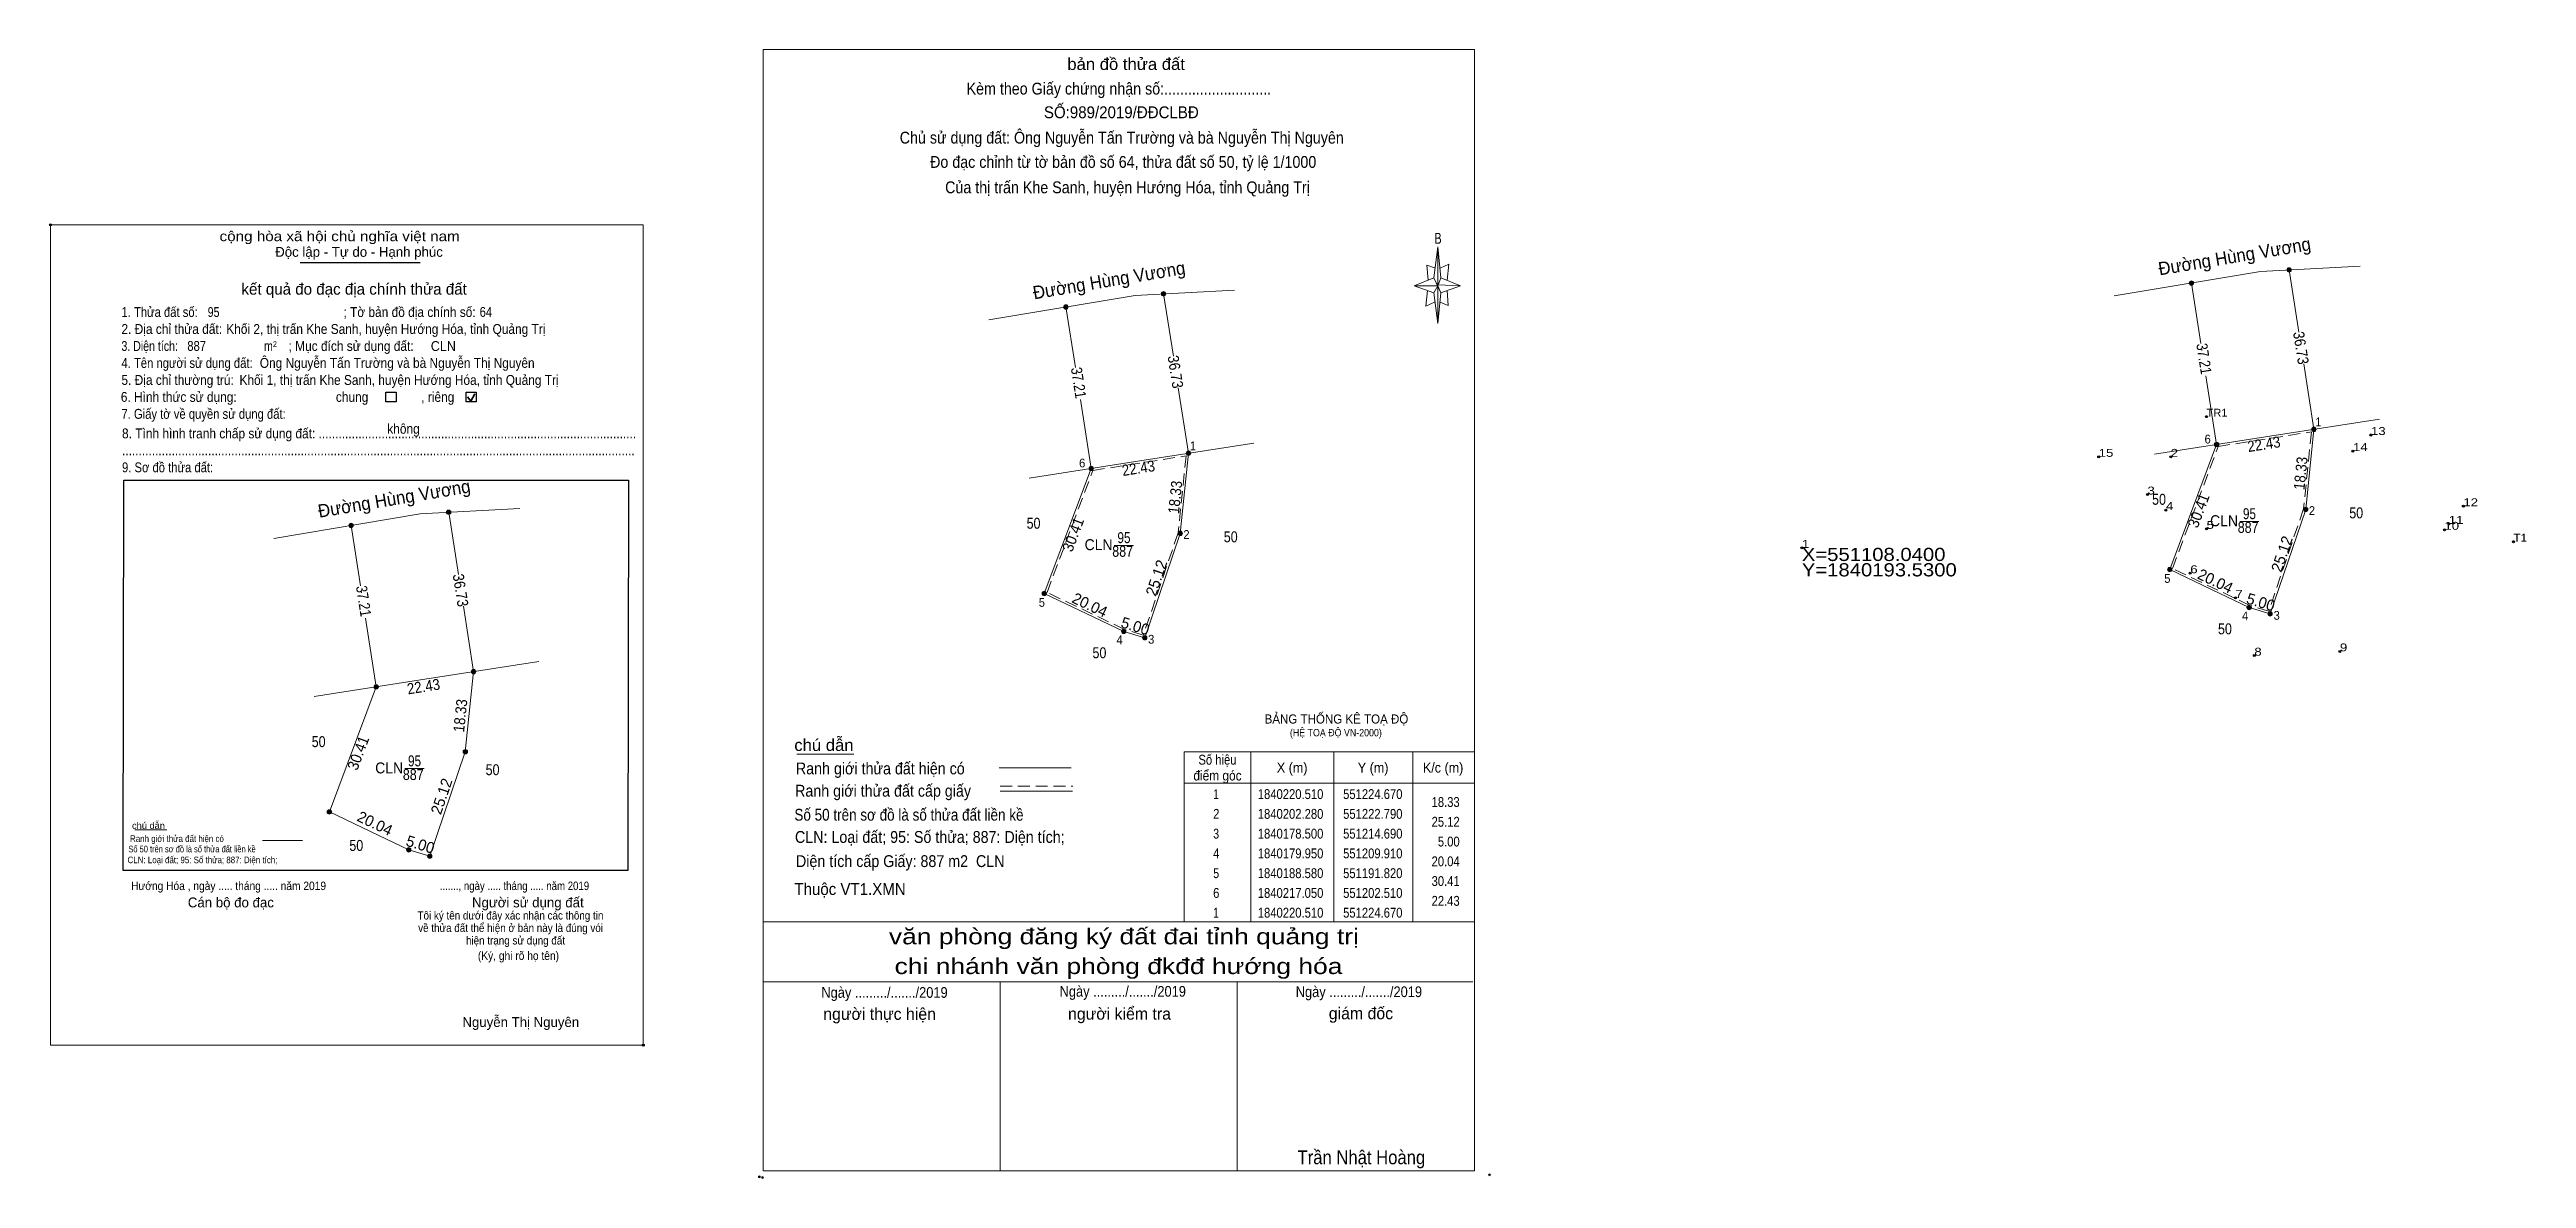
# Model space of a CAD drawing. Header units: metres. Extents: x 550709 to 551273, y 1840050 to 1840307.
import ezdxf
from ezdxf.enums import TextEntityAlignment as Align

# ---------------------------------------------------------------- set-up
doc = ezdxf.new("R2010")
doc.units = ezdxf.units.M
doc.header["$LTSCALE"] = 0.9
doc.header["$PDMODE"] = 32
doc.header["$PDSIZE"] = 0.45
doc.linetypes.add('MEDIUM_DASHED', pattern=[4.5, 3, -1.5])
for name, color, linetype, lineweight in [('1', 7, 'MEDIUM_DASHED', 13), ('10', 7, 'Continuous', 13), ('17', 7, 'Continuous', 13), ('2', 7, 'Continuous', 25), ('23', 7, 'Continuous', 13), ('5', 7, 'Continuous', 13), ('6', 7, 'Continuous', 13), ('63', 7, 'Continuous', 13)]:
    doc.layers.add(name, color=color, linetype=linetype, lineweight=lineweight)
doc.layers.add('12', color=7, linetype='Continuous')
doc.layers.add('7', color=7, linetype='Continuous')

msp = doc.modelspace()

# ---------------------------------------------------------------- hatches: boundary and pattern name
at = {"layer": '10'}
for points in [[(551219.5, 1840256.8, 1), (551218.5, 1840256.8, 1)], [(550963.1797, 1840251.35, 1), (550962.1797, 1840251.35, 1)], [(551197.26, 1840253.81, 1), (551196.26, 1840253.81, 1)], [(550940.9397, 1840248.36, 1), (550939.9397, 1840248.36, 1)], [(551203.01, 1840217.05, 1), (551202.01, 1840217.05, 1)], [(551225.17, 1840220.51, 1), (551224.17, 1840220.51, 1)], [(550946.6897, 1840211.6, 1), (550945.6897, 1840211.6, 1)], [(550968.8497, 1840215.06, 1), (550967.8497, 1840215.06, 1)], [(550800.35, 1840201.63, 1), (550799.35, 1840201.63, 1)], [(551223.29, 1840202.28, 1), (551222.29, 1840202.28, 1)], [(550778.11, 1840198.64, 1), (550777.11, 1840198.64, 1)], [(550966.9697, 1840196.83, 1), (550965.9697, 1840196.83, 1)], [(551192.32, 1840188.58, 1), (551191.32, 1840188.58, 1)], [(550935.9997, 1840183.13, 1), (550934.9997, 1840183.13, 1)], [(551210.41, 1840179.95, 1), (551209.41, 1840179.95, 1)], [(551215.19, 1840178.5, 1), (551214.19, 1840178.5, 1)], [(550954.0897, 1840174.5, 1), (550953.0897, 1840174.5, 1)], [(550958.8697, 1840173.05, 1), (550957.8697, 1840173.05, 1)], [(550783.86, 1840161.88, 1), (550782.86, 1840161.88, 1)], [(550806.02, 1840165.34, 1), (550805.02, 1840165.34, 1)], [(550804.14, 1840147.11, 1), (550803.14, 1840147.11, 1)], [(550773.17, 1840133.41, 1), (550772.17, 1840133.41, 1)], [(550791.26, 1840124.78, 1), (550790.26, 1840124.78, 1)], [(550796.04, 1840123.33, 1), (550795.04, 1840123.33, 1)]]:
    msp.add_hatch(color=256, dxfattribs=at).paths.add_polyline_path(points)

# ---------------------------------------------------------------- linework, layer by layer
at = {"layer": '1'}
for points in [[(551224.11, 1840219.92), (551222.3, 1840202.39), (551214.37, 1840179.12), (551210.09, 1840180.42), (551192.45, 1840188.83), (551202.88, 1840216.6)], [(550967.79, 1840214.47), (550965.98, 1840196.94), (550958.05, 1840173.67), (550953.77, 1840174.97), (550936.13, 1840183.38), (550946.56, 1840211.15)]]:
    msp.add_lwpolyline(points, close=True, dxfattribs=at)
at = {"layer": '10'}
for p, q in [((550935.5, 1840183.13), (550946.19, 1840211.6)), ((551191.82, 1840188.58), (551202.51, 1840217.05)), ((551191.82, 1840188.58), (551203.1, 1840183.2)), ((550935.5, 1840183.13), (550946.78, 1840177.75)), ((550946.78, 1840177.74), (550953.59, 1840174.5)), ((551203.1, 1840183.19), (551209.91, 1840179.95)), ((550772.67, 1840133.41), (550783.36, 1840161.88)), ((550772.67, 1840133.41), (550783.95, 1840128.03)), ((550783.95, 1840128.02), (550790.76, 1840124.78))]:
    msp.add_line(p, q, dxfattribs=at)
for points in [[(551224.67, 1840220.51), (551222.79, 1840202.28), (551214.69, 1840178.5), (551209.91, 1840179.95)], [(550968.35, 1840215.06), (550966.47, 1840196.83), (550958.37, 1840173.05), (550953.59, 1840174.5)], [(550805.52, 1840165.34), (550803.64, 1840147.11), (550795.54, 1840123.33), (550790.76, 1840124.78)]]:
    msp.add_lwpolyline(points, dxfattribs=at)
for centre in [(551219, 1840256.8), (550962.6797, 1840251.35), (551196.76, 1840253.81), (550940.4397, 1840248.36), (551202.51, 1840217.05), (551224.67, 1840220.51), (550946.1897, 1840211.6), (550968.3497, 1840215.06), (550799.85, 1840201.63), (551222.79, 1840202.28), (550777.61, 1840198.64), (550966.4697, 1840196.83), (551191.82, 1840188.58), (550935.4997, 1840183.13), (551209.91, 1840179.95), (551214.69, 1840178.5), (550953.5897, 1840174.5), (550958.3697, 1840173.05), (550783.36, 1840161.88), (550805.52, 1840165.34), (550803.64, 1840147.11), (550772.67, 1840133.41), (550790.76, 1840124.78), (550795.54, 1840123.33)]:
    msp.add_circle(centre, 0.5, dxfattribs=at)
at = {"layer": '17'}
for p, q in [((550879.13, 1840146.56), (550892.16, 1840146.56)), ((550728.4, 1840129.35), (550735.64, 1840129.35))]:
    msp.add_line(p, q, dxfattribs=at)
at = {"layer": '2'}
for p, q in [((550766.04, 1840258.46), (550793.34, 1840258.46)), ((550725.87, 1840208.95), (550840.81, 1840208.95)), ((550840.81, 1840208.95), (550840.66, 1840120.09))]:
    msp.add_line(p, q, dxfattribs=at)
at = {"layer": '2', "lineweight": 35}
for p, q in [((550804.88, 1840226.94), (550805.82, 1840228.62)), ((550804.12, 1840227.94), (550804.88, 1840226.94))]:
    msp.add_line(p, q, dxfattribs=at)
at = {"layer": '2', "lineweight": 13}
msp.add_lwpolyline([(550709.17, 1840267.03), (550844.18, 1840267.03), (550844.18, 1840080.29), (550709.17, 1840080.29)], close=True, dxfattribs=at)
at = {"layer": '2'}
for points in [[(550785.57, 1840228.94), (550787.89, 1840228.94), (550787.89, 1840226.78), (550785.57, 1840226.78)], [(550803.81, 1840228.94), (550806.13, 1840228.94), (550806.13, 1840226.78), (550803.81, 1840226.78)]]:
    msp.add_lwpolyline(points, close=True, dxfattribs=at)
msp.add_lwpolyline([(550840.66, 1840120.09), (550725.73, 1840120.09), (550725.87, 1840208.95)], dxfattribs=at)
for p in [(550709.17, 1840267.03), (550844.18, 1840080.29)]:
    msp.add_point(p, dxfattribs=at)
at = {"layer": '23'}
for p, q in [((551235.18, 1840257.66), (551212.51, 1840256.45)), ((551219, 1840256.8), (551221.22, 1840242.62)), ((550956.19, 1840251), (550922.84, 1840245.41)), ((550978.86, 1840252.21), (550956.19, 1840251)), ((550962.68, 1840251.35), (550964.9, 1840237.17)), ((551212.51, 1840256.45), (551179.16, 1840250.86)), ((551196.76, 1840253.81), (551198.92, 1840240.04)), ((550940.44, 1840248.36), (550942.6, 1840234.59)), ((551199.12, 1840238.76), (551199.16, 1840238.48)), ((551222.35, 1840235.39), (551224.67, 1840220.51)), ((550942.8, 1840233.31), (550942.84, 1840233.03)), ((550966.03, 1840229.94), (550968.35, 1840215.06)), ((551200.06, 1840232.71), (551202.51, 1840217.05)), ((550943.74, 1840227.26), (550946.19, 1840211.6)), ((550793.36, 1840201.28), (550760.01, 1840195.69)), ((550816.03, 1840202.49), (550793.36, 1840201.28)), ((550799.85, 1840201.63), (550802.07, 1840187.45)), ((550777.61, 1840198.64), (550779.77, 1840184.87)), ((550779.97, 1840183.59), (550780.01, 1840183.31)), ((550803.2, 1840180.22), (550805.52, 1840165.34)), ((550780.91, 1840177.54), (550783.36, 1840161.88))]:
    msp.add_line(p, q, dxfattribs=at)
for points in [[(551188.39, 1840214.84), (551213.6, 1840218.78), (551239.57, 1840222.84)], [(550932.07, 1840209.39), (550957.28, 1840213.33), (550983.25, 1840217.39)], [(550769.24, 1840159.67), (550794.45, 1840163.61), (550820.42, 1840167.67)]]:
    msp.add_lwpolyline(points, dxfattribs=at)
at = {"layer": '5'}
for p, q in [((551024.21, 1840255.01), (551025.11, 1840262.03)), ((551024.21, 1840251.59), (551019.71, 1840253.21)), ((551025.83, 1840251.59), (551025.11, 1840244.57)), ((551025.83, 1840255.01), (551030.33, 1840253.21)), ((551027.27, 1840252.13), (551027.45, 1840248.71)), ((551027.45, 1840248.71), (551025.65, 1840249.43)), ((550871.45, 1840108.42), (551033.45, 1840108.42)), ((550871.45, 1840094.74), (551033.09, 1840094.74)), ((550871.45, 1840094.74), (551033.09, 1840094.74)), ((550871.45, 1840094.74), (551033.09, 1840094.74)), ((550925.45, 1840051.72), (550925.45, 1840094.74)), ((550979.45, 1840051.72), (550979.45, 1840094.74))]:
    msp.add_line(p, q, dxfattribs=at)
for points in [[(550871.45, 1840306.96), (551033.45, 1840306.96), (551033.45, 1840051.72), (550871.45, 1840051.72)], [(551025.11, 1840262.03), (551025.83, 1840255.01), (551025.11, 1840253.21)], [(551025.11, 1840253.21), (551019.71, 1840253.21), (551024.21, 1840255.01), (551025.83, 1840251.59), (551030.33, 1840253.21), (551025.11, 1840253.39)], [(551025.11, 1840253.21), (551025.11, 1840244.57), (551024.21, 1840251.59)]]:
    msp.add_lwpolyline(points, close=True, dxfattribs=at)
for points in [[(551024.57, 1840257.17), (551022.59, 1840257.89), (551022.95, 1840254.47)], [(551025.65, 1840257.17), (551027.63, 1840258.07), (551027.27, 1840254.47)], [(551025.11, 1840253.21), (551024.21, 1840255.01), (551019.71, 1840253.21)], [(551022.77, 1840252.13), (551022.41, 1840248.53), (551024.39, 1840249.43)], [(551025.11, 1840253.21), (551025.83, 1840251.59), (551030.33, 1840253.21)], [(551033.45, 1840051.72), (550871.45, 1840051.72), (550871.45, 1840094.74)]]:
    msp.add_lwpolyline(points, dxfattribs=at)
for p in [(550870.6, 1840050.33), (550871.32, 1840050.2)]:
    msp.add_point(p, dxfattribs=at)
at = {"layer": '6'}
for p, q in [((550925.21, 1840143.43), (550941.66, 1840143.43)), ((550925.46, 1840138.15), (550941.92, 1840138.15)), ((550757.42, 1840126.89), (550766.56, 1840126.89))]:
    msp.add_line(p, q, dxfattribs=at)
at = {"layer": '6', "linetype": 'MEDIUM_DASHED'}
msp.add_line((550925.46, 1840139.27), (550942.02, 1840139.27), dxfattribs=at)
at = {"layer": '6'}
msp.add_point((551036.87, 1840050.82), dxfattribs=at)
at = {"layer": '63'}
for p, q in [((551207.76, 1840199.54), (551212.13, 1840199.54)), ((550951.44, 1840194.09), (550955.81, 1840194.09)), ((550982.51, 1840147.12), (550982.51, 1840108.42)), ((551001.41, 1840147.12), (551001.41, 1840108.42)), ((551019.41, 1840147.12), (551019.41, 1840108.42)), ((550789.86, 1840143.27), (550794.23, 1840143.27)), ((550967.39, 1840139.92), (551033.45, 1840139.92))]:
    msp.add_line(p, q, dxfattribs=at)
msp.add_lwpolyline([(550967.39, 1840147.12), (551033.45, 1840147.12), (551033.45, 1840108.42), (550967.39, 1840108.42)], close=True, dxfattribs=at)
at = {"layer": '7'}
for p in [(551200.21, 1840223.39), (551237.65, 1840219.21), (551175.64, 1840214.25), (551192.05, 1840214.25), (551233.55, 1840215.56), (551186.75, 1840205.67), (551190.96, 1840202.13), (551258.7, 1840203), (551200.21, 1840197.84), (551254.38, 1840197.65), (551255.38, 1840198.99), (551270.11, 1840194.93), (551108.04, 1840193.53), (551196.5, 1840187.74), (551206.78, 1840182.14), (551211.09, 1840168.99), (551230.59, 1840169.96)]:
    msp.add_point(p, dxfattribs=at)

# ---------------------------------------------------------------- texts
at = {"layer": '1'}
for s, width, p in [('CLN', 0.95, (551204.195, 1840198.45)), ('95', 0.8, (551209.98, 1840200.05)), ('CLN', 0.95, (550947.865, 1840193)), ('95', 0.8, (550953.65, 1840194.6)), ('887', 0.85, (551209.68, 1840196.94)), ('887', 0.85, (550953.35, 1840191.49)), ('CLN', 0.95, (550786.295, 1840142.18)), ('95', 0.8, (550792.08, 1840143.78)), ('887', 0.85, (550791.78, 1840140.67))]:
    msp.add_text(s, height=2.5, dxfattribs=dict(at, width=width)).set_placement(p, align=Align.CENTER)
for s, height, width, p in [('BẢNG THỐNG KÊ TOẠ ĐỘ ', 2.07, 0.95, (550985.68, 1840153.53)), ('(HỆ TOẠ ĐỘ VN-2000)', 1.674, 0.9, (550991.44, 1840150.62))]:
    msp.add_text(s, height=height, dxfattribs=dict(at, width=width)).set_placement(p)
at = {"layer": '10'}
for s, rotation, width, p in [('37.21', 278.89, 0.85, (551198.4189, 1840236.3732)), ('36.73', 278.88, 0.9, (551220.4908, 1840238.843)), ('37.21', 278.89, 0.85, (550942.0889, 1840230.9232)), ('36.73', 278.88, 0.9, (550964.16, 1840233.398)), ('37.21', 278.89, 0.85, (550779.2689, 1840181.2032)), ('36.73', 278.88, 0.9, (550801.34, 1840183.678))]:
    msp.add_text(s, height=2.5, rotation=rotation, dxfattribs=dict(at, width=width)).set_placement(p, align=Align.CENTER)
at = {"layer": '12'}
for s, height, width, p in [('TR1', 1.8, 1.05, (551200.21, 1840223.39)), ('14', 1.8, 1.25, (551233.55, 1840215.56)), ('13', 1.8, 1.25, (551237.65, 1840219.22)), ('15', 1.8, 1.25, (551175.64, 1840214.25)), ('2', 1.8, 1.25, (551192.05, 1840214.25)), ('3', 1.8, 1.25, (551186.75, 1840205.67)), ('4', 1.8, 1.25, (551190.96, 1840202.13)), ('11', 1.8, 1.25, (551255.38, 1840198.99)), ('12', 1.8, 1.25, (551258.7, 1840203)), ('1', 1.8, 1.25, (551108.04, 1840193.53)), ('5', 1.8, 1.25, (551200.21, 1840197.84)), ('10', 1.8, 1.25, (551254.38, 1840197.64)), ('T1', 1.8, 1.1, (551270.11, 1840194.93)), ('Y=1840193.5300', 3, 1.15, (551108.04, 1840187.03)), ('X=551108.0400', 3, 1.15, (551108.04, 1840190.53)), ('6', 1.8, 1.25, (551196.5, 1840187.74)), ('7', 1.8, 1.25, (551206.78, 1840182.14)), ('8', 1.8, 1.25, (551211.09, 1840168.99)), ('9', 1.8, 1.25, (551230.59, 1840169.96))]:
    msp.add_text(s, height=height, dxfattribs=dict(at, width=width)).set_placement(p)
at = {"layer": '2'}
for s, height, width, p in [('cộng hòa xã hội chủ nghĩa việt nam', 2.253, 1.15, (550747.67, 1840263.34)), ('1. Thửa đất số:', 2.253, 0.85, (550725.32, 1840246.08)), ('95', 2.25, 0.8, (550744.97, 1840246.08)), ('; Tờ bản đồ địa chính số:', 2.253, 0.9, (550775.88, 1840246.08)), ('64', 2.25, 0.85, (550806.9, 1840246.11)), ('3. Diện tích:', 2.253, 0.8, (550725.32, 1840238.35)), ('2. Địa chỉ thửa đất:', 2.253, 0.9, (550725.32, 1840242.22)), ('887', 2.25, 0.85, (550740.32, 1840238.37)), ('Khối 2, thị trấn Khe Sanh, huyện Hướng Hóa, tỉnh Quảng Trị', 2.25, 0.9, (550749.2, 1840242.22)), ('m', 2.253, 0.8, (550757.8, 1840238.35)), ('2', 1.288, 0.8, (550759.82, 1840239.26)), ('; Mục đích sử dụng đất:', 2.253, 0.9, (550763.38, 1840238.35)), (' CLN', 2.25, 0.95, (550794.98, 1840238.34)), ('4. Tên người sử dụng đất:', 2.253, 0.85, (550725.32, 1840234.49)), ('Ông Nguyễn Tấn Trường và bà Nguyễn Thị Nguyên', 2.25, 0.9, (550756.83, 1840234.5)), ('6. Hình thức sử dụng:', 2.253, 0.9, (550725.18, 1840226.76)), ('5. Địa chỉ thường trú:', 2.253, 0.9, (550725.32, 1840230.62)), ('Khối 1, thị trấn Khe Sanh, huyện Hướng Hóa, tỉnh Quảng Trị', 2.25, 0.9, (550752.21, 1840230.62)), ('chung                , riêng', 2.253, 0.9, (550774.16, 1840226.76)), ('7. Giấy tờ về quyền sử dụng đất:', 2.253, 0.85, (550725.32, 1840222.9)), ('8. Tình hình tranh chấp sử dụng đất: ................................................................................................', 2.253, 0.9, (550725.45, 1840218.45)), ('không', 2.254, 0.9, (550785.87, 1840219.51)), ('9. Sơ đồ thửa đất:', 2.253, 0.85, (550725.45, 1840210.73)), ('...........................................................................................................................................................', 2.253, 0.9, (550725.45, 1840214.59)), ('Hướng Hóa , ngày ..... tháng ..... năm 2019', 1.93, 0.9, (550727.52, 1840115.62)), ('......., ngày ..... tháng ..... năm 2019', 1.93, 0.85, (550797.82, 1840115.62)), ('(Ký, ghi rõ họ tên)', 1.932, 0.9, (550806.5, 1840099.72))]:
    msp.add_text(s, height=height, dxfattribs=dict(at, width=width)).set_placement(p)
for s, height, p in [('Độc lập - Tự do - Hạnh phúc', 2.253, (550760.34, 1840259.78)), ('Cán bộ đo đạc', 2.254, (550740.44, 1840111.68)), ('Người sử dụng đất', 2.253, (550805.16, 1840111.68)), ('Nguyễn Thị Nguyên', 2.25, (550802.98, 1840084.45))]:
    msp.add_text(s, height=height, dxfattribs=at).set_placement(p)
for s, height, p in [('kết quả đo đạc địa chính thửa đất', 2.576, (550778.315, 1840251.16)), ('.', 0.644, (550844.1686, 1840079.95))]:
    msp.add_text(s, height=height, dxfattribs=at).set_placement(p, align=Align.CENTER)
at = {"layer": '2', "width": 0.9}
for s, p in [('Tôi ký tên dưới đây xác nhận các thông tin', (550813.92, 1840108.92)), ('về thửa đất thể hiện ở bản này là đúng vói', (550813.95, 1840106.08)), ('hiện trạng sử dụng đất', (550815.07, 1840103.23))]:
    msp.add_text(s, height=1.862, dxfattribs=at).set_placement(p, align=Align.CENTER)
at = {"layer": '5'}
for s, height, width, p in [('bản đồ thửa đất', 2.7, 1.05, (550954.14, 1840302.31)), ('Kèm theo Giấy chứng nhận số:...........................', 2.7, 0.9, (550952.485, 1840296.72)), ('SỐ:989/2019/ĐĐCLBĐ', 2.7, 0.95, (550953.05, 1840291.33)), ('Chủ sử dụng đất: Ông Nguyễn Tấn Trường và bà Nguyễn Thị Nguyên', 2.7, 0.9, (550953.145, 1840285.56)), ('Đo đạc chỉnh từ tờ bản đồ số 64, thửa đất số 50, tỷ lệ 1/1000 ', 2.7, 0.9, (550953.92, 1840280.03)), ('Của thị trấn Khe Sanh, huyện Hướng Hóa, tỉnh Quảng Trị', 2.7, 0.9, (550954.45, 1840274.25)), ('B', 2.48, 0.75, (551025.17, 1840262.75)), ('văn phòng đăng ký đất đai tỉnh quảng trị', 3.6, 1.25, (550953.635, 1840103.27)), ('chi nhánh văn phòng đkđđ hướng hóa', 3.6, 1.25, (550952.405, 1840096.5)), ('Ngày ........./......./2019', 2.43, 0.9, (550899.115, 1840091.1)), ('Ngày ........./......./2019', 2.43, 0.9, (550953.375, 1840091.35)), ('Ngày ........./......./2019', 2.43, 0.9, (551007.155, 1840091.26)), ('Trần Nhật Hoàng', 3.15, 0.9, (551007.715, 1840053.21))]:
    msp.add_text(s, height=height, dxfattribs=dict(at, width=width)).set_placement(p, align=Align.CENTER)
for s, p in [('người thực hiện', (550897.995, 1840086.08)), ('người kiểm tra', (550952.635, 1840086.12)), ('giám đốc', (551007.62, 1840086.22))]:
    msp.add_text(s, height=2.7, dxfattribs=at).set_placement(p, align=Align.CENTER)
at = {"layer": '6'}
for s, height, width, p in [('chú dẫn', 2.7, 1.05, (550878.57, 1840147.29)), ('Ranh giới thửa đất hiện có ', 2.7, 0.9, (550878.93, 1840141.96)), ('Ranh giới thửa đất cấp giấy', 2.7, 0.9, (550878.74, 1840136.88)), ('Số 50 trên sơ đồ là số thửa đất liền kề', 2.7, 0.85, (550878.59, 1840131.42)), ('Ranh giới thửa đất hiện có ', 1.5, 0.9, (550727.29, 1840126.58)), ('chú dẫn', 1.5, 1.05, (550727.73, 1840129.55)), ('CLN: Loại đất; 95: Số thửa; 887: Diện tích;', 2.7, 0.9, (550878.72, 1840126.36)), ('CLN: Loại đất; 95: Số thửa; 887: Diện tích;', 1.5, 0.9, (550726.72, 1840121.74)), ('Số 50 trên sơ đồ là số thửa đất liền kề', 1.5, 0.85, (550726.9, 1840124.21)), ('Diện tích cấp Giấy: 887 m2  CLN', 2.7, 0.9, (550878.95, 1840120.86)), ('Thuộc VT1.XMN', 2.7, 0.95, (550878.59, 1840114.5))]:
    msp.add_text(s, height=height, dxfattribs=dict(at, width=width)).set_placement(p)
at = {"layer": '63'}
for s, height, rotation, width, p in [('Đường Hùng Vương', 3, 9.515, 0.95, (551206.827, 1840258.433)), ('Đường Hùng Vương', 3, 9.515, 0.95, (550950.497, 1840252.983)), ('22.43', 2.5, 8.874, 0.9, (551213.4672, 1840215.9004)), ('22.43', 2.5, 8.874, 0.9, (550957.1322, 1840210.4496)), ('18.33', 2.5, 84.112, 0.9, (551222.8887, 1840210.3718)), ('Đường Hùng Vương', 3, 9.515, 0.95, (550787.677, 1840203.263)), ('18.33', 2.5, 84.112, 0.9, (550966.5587, 1840204.9218)), ('30.41', 2.5, 69.42, 0.95, (551199.5614, 1840201.5656)), ('30.41', 2.5, 69.42, 0.95, (550943.2314, 1840196.1156)), ('22.43', 2.5, 8.874, 0.9, (550794.3122, 1840160.7296)), ('18.33', 2.5, 84.112, 0.9, (550803.7387, 1840155.2018)), ('30.41', 2.5, 69.42, 0.95, (550780.4114, 1840146.3956))]:
    msp.add_text(s, height=height, rotation=rotation, dxfattribs=dict(at, width=width)).set_placement(p, align=Align.CENTER)
for s, height, width, p in [(' 1', 2, 0.9, (551226.35, 1840221.21)), (' 1', 2, 0.9, (550970.02, 1840215.76)), (' 6', 2, 0.95, (551201.17, 1840217.29)), (' 6', 2, 0.95, (550944.84, 1840211.84)), (' 2', 2, 0.95, (551224.92, 1840201.01)), (' 2', 2, 0.95, (550968.59, 1840195.56)), (' 5', 2, 0.95, (551191.99, 1840185.56)), (' 5', 2, 0.95, (550935.66, 1840180.11)), (' 4', 2, 0.95, (551209.69, 1840177.03)), (' 3', 2, 0.95, (551216.89, 1840177.16)), (' 4', 2, 0.95, (550953.36, 1840171.58)), (' 3', 2, 0.95, (550960.56, 1840171.71)), ('18.33', 2.25, 0.85, (551030.11, 1840134.54)), ('25.12', 2.25, 0.85, (551030.11, 1840130.04)), ('5.00', 2.25, 0.85, (551030.11, 1840125.54)), ('20.04', 2.25, 0.85, (551030.11, 1840121.04)), ('30.41', 2.25, 0.85, (551030.11, 1840116.54)), ('22.43', 2.25, 0.85, (551030.11, 1840112.04))]:
    msp.add_text(s, height=height, dxfattribs=dict(at, width=width)).set_placement(p, align=Align.RIGHT)
for s, height, width, p in [('50', 2.5, 0.85, (551189.385, 1840203.33)), ('50', 2.5, 0.85, (550933.055, 1840197.88)), ('50', 2.5, 0.85, (551234.295, 1840200.24)), ('50', 2.5, 0.85, (550977.965, 1840194.79)), ('50', 2.5, 0.85, (551204.395, 1840173.84)), ('50', 2.5, 0.85, (550948.065, 1840168.39)), ('50', 2.5, 0.85, (550770.235, 1840148.16)), ('50', 2.5, 0.85, (550809.845, 1840141.77)), ('Số hiệu', 2.25, 0.85, (550974.945, 1840144.17)), ('X (m)', 2.25, 0.95, (550991.955, 1840142.37)), ('Y (m)', 2.25, 0.95, (551010.395, 1840142.37)), ('K/c (m)', 2.25, 0.95, (551026.335, 1840142.37)), ('điểm góc', 2.25, 0.9, (550974.95, 1840140.57)), (' 1', 2.25, 0.75, (550974.31, 1840136.34)), ('1840220.510', 2.25, 0.85, (550991.595, 1840136.34)), ('551224.670', 2.25, 0.85, (551010.32, 1840136.34)), (' 2', 2.25, 0.85, (550974.31, 1840131.84)), ('1840202.280', 2.25, 0.85, (550991.595, 1840131.84)), ('551222.790', 2.25, 0.85, (551010.32, 1840131.84)), ('50', 2.5, 0.85, (550778.805, 1840124.53)), (' 3', 2.25, 0.8, (550974.315, 1840127.34)), ('1840178.500', 2.25, 0.85, (550991.595, 1840127.34)), ('551214.690', 2.25, 0.85, (551010.32, 1840127.34)), (' 4', 2.25, 0.85, (550974.305, 1840122.84)), ('1840179.950', 2.25, 0.85, (550991.595, 1840122.84)), ('551209.910', 2.25, 0.85, (551010.32, 1840122.84)), (' 5', 2.25, 0.8, (550974.315, 1840118.34)), (' 6', 2.25, 0.85, (550974.31, 1840113.84)), ('1840188.580', 2.25, 0.85, (550991.595, 1840118.34)), ('1840217.050', 2.25, 0.85, (550991.595, 1840113.84)), ('551191.820', 2.25, 0.85, (551010.32, 1840118.34)), ('551202.510', 2.25, 0.85, (551010.32, 1840113.84)), (' 1', 2.25, 0.75, (550974.31, 1840109.34)), ('1840220.510', 2.25, 0.85, (550991.595, 1840109.34)), ('551224.670', 2.25, 0.85, (551010.32, 1840109.34))]:
    msp.add_text(s, height=height, dxfattribs=dict(at, width=width)).set_placement(p, align=Align.CENTER)
for s, rotation, p in [('25.12', 71.19, (551218.5553, 1840191.732)), ('25.12', 71.19, (550962.227, 1840186.287)), ('20.04', 334.496, (551201.6768, 1840184.8392)), ('20.04', 334.496, (550945.3418, 1840179.3916)), ('5.00', 343.125, (550955.8671, 1840174.5326)), ('5.00', 343.125, (551212.1971, 1840179.9826)), ('25.12', 71.19, (550799.407, 1840136.567)), ('20.04', 334.496, (550782.5218, 1840129.6716)), ('5.00', 343.125, (550793.0471, 1840124.8126))]:
    msp.add_text(s, height=2.5, rotation=rotation, dxfattribs=at).set_placement(p, align=Align.CENTER)

doc.saveas('drawing.dxf')
